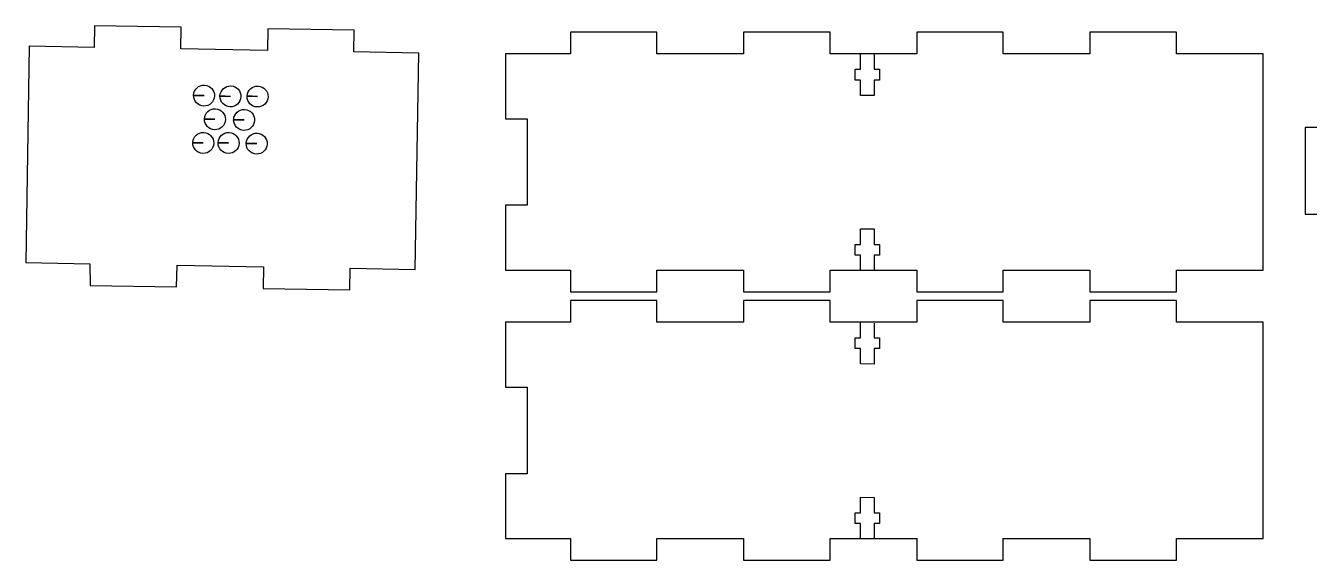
# Model space of a CAD drawing. Extents: x 296 to 898, y 544 to 846.
# Drawn here: x 300.5 to 597, y 544.4 to 667.9 of the extents above; entities that cross this region are included whole.
import ezdxf

# ---------------------------------------------------------------- set-up
doc = ezdxf.new("R2010")
doc.units = 0
doc.layers.get('0').update_dxf_attribs({"linetype": 'CONTINUOUS'})

msp = doc.modelspace()

# ---------------------------------------------------------------- linework, layer by layer
at = {"color": 7}
for p, q in [((316.436775, 667.890444), (316.349351, 662.881904)), ((336.435833, 667.541359), (316.436775, 667.890444)), ((336.348409, 662.532819), (336.435833, 667.541359)), ((356.434863, 667.192275), (356.347438, 662.183735)), ((376.433893, 666.843191), (356.434863, 667.192275)), ((376.346469, 661.83465), (376.433893, 666.843191)), ((446.330472, 666.414351), (426.363664, 666.414351)), ((426.363664, 666.414351), (426.363664, 661.404995)), ((446.330472, 661.404995), (446.330472, 666.414351)), ((486.334625, 666.414351), (466.332548, 666.414351)), ((466.332548, 666.414351), (466.332548, 661.404995)), ((486.334625, 661.404995), (486.334625, 666.414351)), ((526.338778, 666.414351), (506.336702, 666.414351)), ((506.336702, 666.414351), (506.336702, 661.404995)), ((526.338778, 661.404995), (526.338778, 666.414351)), ((566.342956, 666.414351), (546.340881, 666.414351)), ((546.340881, 666.414351), (546.340881, 661.404995)), ((566.342956, 661.404995), (566.342956, 666.414351)), ((301.349576, 663.143726), (300.51987, 613.163024)), ((316.349351, 662.881904), (301.349576, 663.143726)), ((356.347438, 662.183735), (336.348409, 662.532819)), ((391.336932, 661.572991), (376.346469, 661.83465)), ((390.464502, 611.593035), (391.336932, 661.572991)), ((426.363664, 661.404995), (411.335648, 661.404995)), ((411.335648, 661.404995), (411.335648, 646.412248)), ((466.332548, 661.404995), (446.330472, 661.404995)), ((506.336702, 661.404995), (486.334625, 661.404995)), ((493.384531, 657.832435), (493.384531, 661.296519)), ((496.484548, 661.1982), (496.484548, 657.832435)), ((546.340881, 661.404995), (526.338778, 661.404995)), ((586.345024, 661.404995), (566.342956, 661.404995)), ((586.345024, 611.417425), (586.345024, 661.404995)), ((492.134533, 655.33244), (492.134533, 657.832435)), ((492.134533, 657.832435), (493.384531, 657.832435)), ((493.384531, 655.33244), (492.134533, 655.33244)), ((493.384531, 651.774112), (493.384531, 655.33244)), ((496.484548, 657.832435), (497.734545, 657.832435)), ((497.734545, 655.33244), (496.484548, 655.33244)), ((496.484548, 655.33244), (496.484548, 651.747363)), ((497.734545, 657.832435), (497.734545, 655.33244)), ((339.309287, 651.788824), (341.730563, 651.74656)), ((341.730563, 651.74656), (339.312254, 651.873301)), ((345.399563, 651.59796), (347.820811, 651.555697)), ((347.820811, 651.555697), (345.402503, 651.682437)), ((351.660076, 651.57324), (354.081323, 651.530977)), ((354.081323, 651.530977), (351.663015, 651.657717)), ((496.484548, 651.747363), (493.384531, 651.774112)), ((344.222976, 646.277106), (341.804668, 646.403847)), ((411.335648, 646.412248), (416.345004, 646.412248)), ((416.345004, 646.412248), (416.345004, 626.410172)), ((341.8017, 646.31937), (344.222976, 646.277106)), ((348.560184, 646.159107), (350.981461, 646.116844)), ((350.981461, 646.116844), (348.563123, 646.243584)), ((601.04227, 644.361082), (596.03294, 644.361082)), ((596.03294, 644.361082), (596.03294, 624.359006)), ((339.11845, 640.855787), (341.539726, 640.813523)), ((341.539726, 640.813523), (339.121417, 640.940264)), ((344.961584, 640.838266), (347.38286, 640.796003)), ((347.38286, 640.796003), (344.964551, 640.922743)), ((351.469976, 640.682455), (353.891223, 640.640192)), ((353.891223, 640.640192), (351.472916, 640.766932)), ((416.345004, 626.410172), (411.335648, 626.410172)), ((411.335648, 626.410172), (411.335648, 611.417425)), ((596.03294, 624.359006), (601.04227, 624.359006)), ((493.38453, 617.383362), (493.38453, 620.968439)), ((493.38453, 620.968439), (496.484547, 620.94169)), ((496.484547, 620.94169), (496.484547, 617.383362)), ((492.134533, 614.883367), (492.134533, 617.383362)), ((492.134533, 617.383362), (493.38453, 617.383362)), ((496.484547, 617.383362), (497.734545, 617.383362)), ((497.734545, 617.383362), (497.734545, 614.883367)), ((493.38453, 614.883367), (492.134533, 614.883367)), ((493.38453, 611.517602), (493.38453, 614.883367)), ((497.734545, 614.883367), (496.484547, 614.883367)), ((496.484547, 614.883367), (496.484547, 611.419283)), ((300.51987, 613.163024), (315.30452, 612.855023)), ((315.30452, 612.855023), (315.389523, 607.89338)), ((335.38858, 607.544295), (335.476005, 612.552863)), ((335.476005, 612.552863), (355.475035, 612.203778)), ((355.475035, 612.203778), (355.38761, 607.195211)), ((375.386641, 606.846127), (375.474065, 611.854694)), ((375.474065, 611.854694), (390.464502, 611.593035)), ((411.335648, 611.417425), (426.363664, 611.417425)), ((426.363664, 611.417425), (426.363664, 606.408095)), ((446.330472, 606.408095), (446.330472, 611.417425)), ((446.330472, 611.417425), (466.332548, 611.417425)), ((466.332548, 611.417425), (466.332548, 606.408095)), ((486.334625, 606.408095), (486.334625, 611.417425)), ((486.334625, 611.417425), (506.336702, 611.417425)), ((506.336702, 611.417425), (506.336702, 606.408095)), ((526.338778, 606.408095), (526.338778, 611.417425)), ((526.338778, 611.417425), (546.340881, 611.417425)), ((546.340881, 611.417425), (546.340881, 606.408095)), ((566.342956, 606.408095), (566.342956, 611.417425)), ((566.342956, 611.417425), (586.345024, 611.417425)), ((315.389523, 607.89338), (335.38858, 607.544295)), ((355.38761, 607.195211), (375.386641, 606.846127)), ((426.363664, 606.408095), (446.330472, 606.408095)), ((466.332548, 606.408095), (486.334625, 606.408095)), ((506.336702, 606.408095), (526.338778, 606.408095)), ((546.340881, 606.408095), (566.342956, 606.408095)), ((446.330472, 604.414351), (426.363664, 604.414351)), ((426.363664, 604.414351), (426.363664, 599.404995)), ((446.330472, 599.404995), (446.330472, 604.414351)), ((486.334625, 604.414351), (466.332548, 604.414351)), ((466.332548, 604.414351), (466.332548, 599.404995)), ((486.334625, 599.404995), (486.334625, 604.414351)), ((526.338778, 604.414351), (506.336702, 604.414351)), ((506.336702, 604.414351), (506.336702, 599.404995)), ((526.338778, 599.404995), (526.338778, 604.414351)), ((566.342956, 604.414351), (546.340881, 604.414351)), ((546.340881, 604.414351), (546.340881, 599.404995)), ((566.342956, 599.404995), (566.342956, 604.414351)), ((426.363664, 599.404995), (411.335648, 599.404995)), ((411.335648, 599.404995), (411.335648, 584.412248)), ((466.332548, 599.404995), (446.330472, 599.404995)), ((506.336702, 599.404995), (486.334625, 599.404995)), ((493.384531, 595.832435), (493.384531, 599.296519)), ((496.484548, 599.1982), (496.484548, 595.832435)), ((546.340881, 599.404995), (526.338778, 599.404995)), ((586.345024, 599.404995), (566.342956, 599.404995)), ((586.345024, 549.417425), (586.345024, 599.404995)), ((492.134533, 593.33244), (492.134533, 595.832435)), ((492.134533, 595.832435), (493.384531, 595.832435)), ((493.384531, 593.33244), (492.134533, 593.33244)), ((493.384531, 589.774112), (493.384531, 593.33244)), ((496.484548, 595.832435), (497.734545, 595.832435)), ((497.734545, 593.33244), (496.484548, 593.33244)), ((496.484548, 593.33244), (496.484548, 589.747363)), ((497.734545, 595.832435), (497.734545, 593.33244)), ((496.484548, 589.747363), (493.384531, 589.774112)), ((411.335648, 584.412248), (416.345004, 584.412248)), ((416.345004, 584.412248), (416.345004, 564.410172)), ((416.345004, 564.410172), (411.335648, 564.410172)), ((411.335648, 564.410172), (411.335648, 549.417425)), ((493.38453, 555.383362), (493.38453, 558.968439)), ((493.38453, 558.968439), (496.484547, 558.94169)), ((496.484547, 558.94169), (496.484547, 555.383362)), ((492.134533, 552.883367), (492.134533, 555.383362)), ((492.134533, 555.383362), (493.38453, 555.383362)), ((496.484547, 555.383362), (497.734545, 555.383362)), ((497.734545, 555.383362), (497.734545, 552.883367)), ((493.38453, 552.883367), (492.134533, 552.883367)), ((493.38453, 549.517602), (493.38453, 552.883367)), ((497.734545, 552.883367), (496.484547, 552.883367)), ((496.484547, 552.883367), (496.484547, 549.419283)), ((411.335648, 549.417425), (426.363664, 549.417425)), ((426.363664, 549.417425), (426.363664, 544.408095)), ((446.330472, 544.408095), (446.330472, 549.417425)), ((446.330472, 549.417425), (466.332548, 549.417425)), ((466.332548, 549.417425), (466.332548, 544.408095)), ((486.334625, 544.408095), (486.334625, 549.417425)), ((486.334625, 549.417425), (506.336702, 549.417425)), ((506.336702, 549.417425), (506.336702, 544.408095)), ((526.338778, 544.408095), (526.338778, 549.417425)), ((526.338778, 549.417425), (546.340881, 549.417425)), ((546.340881, 549.417425), (546.340881, 544.408095)), ((566.342956, 544.408095), (566.342956, 549.417425)), ((566.342956, 549.417425), (586.345024, 549.417425)), ((426.363664, 544.408095), (446.330472, 544.408095)), ((466.332548, 544.408095), (486.334625, 544.408095)), ((506.336702, 544.408095), (526.338778, 544.408095)), ((546.340881, 544.408095), (566.342956, 544.408095))]:
    msp.add_line(p, q, dxfattribs=at)
for points in [[(339.312254, 651.873301), (339.381817, 653.200666), (340.508271, 654.223874), (341.836189, 654.165903)], [(341.836189, 654.165903), (343.164114, 654.107929), (344.197116, 652.990435), (344.150727, 651.662052)], [(345.402503, 651.682437), (345.472066, 653.009803), (346.598519, 654.03301), (347.926438, 653.975039)], [(347.926438, 653.975039), (349.254362, 653.917066), (350.287364, 652.799573), (350.240976, 651.471188)], [(351.663015, 651.657717), (351.732577, 652.985094), (352.859049, 654.008306), (354.186978, 653.950319)], [(354.186978, 653.950319), (355.514892, 653.89233), (356.547876, 652.774841), (356.501488, 651.446468)], [(341.667174, 649.325733), (340.338432, 649.360521), (339.286081, 650.459825), (339.309287, 651.788824)], [(344.150727, 651.662052), (344.10435, 650.333662), (342.995914, 649.290938), (341.667174, 649.325733)], [(347.757423, 649.134899), (346.428705, 649.169702), (345.376375, 650.268984), (345.399563, 651.59796)], [(350.240976, 651.471188), (350.194583, 650.142811), (349.086152, 649.100105), (347.757423, 649.134899)], [(354.017935, 649.11015), (352.689204, 649.144954), (351.63687, 650.244252), (351.660076, 651.57324)], [(356.501488, 651.446468), (356.455111, 650.118079), (355.346674, 649.075355), (354.017935, 649.11015)], [(341.804668, 646.403847), (341.874246, 647.7312), (343.000695, 648.754392), (344.328602, 648.69642)], [(344.328602, 648.69642), (345.656528, 648.638447), (346.689529, 647.520954), (346.643141, 646.192569)], [(348.563123, 646.243584), (348.632686, 647.570961), (349.759158, 648.594173), (351.087087, 648.536186)], [(351.087087, 648.536186), (352.415, 648.478197), (353.447985, 647.360709), (353.401597, 646.032335)], [(344.159589, 643.85628), (342.830847, 643.891068), (341.778496, 644.990372), (341.8017, 646.31937)], [(346.643141, 646.192569), (346.596748, 644.864191), (345.488316, 643.821486), (344.159589, 643.85628)], [(350.918044, 643.696046), (349.589326, 643.730849), (348.536996, 644.830131), (348.560184, 646.159107)], [(353.401597, 646.032335), (353.355203, 644.703958), (352.246773, 643.661252), (350.918044, 643.696046)], [(341.476337, 638.392697), (340.147596, 638.427484), (339.095244, 639.526789), (339.11845, 640.855787)], [(339.121417, 640.940264), (339.19098, 642.267629), (340.317434, 643.290837), (341.645352, 643.232866)], [(343.95989, 640.729015), (343.913513, 639.400626), (342.805077, 638.357902), (341.476337, 638.392697)], [(341.645352, 643.232866), (342.973277, 643.174893), (344.006279, 642.057399), (343.95989, 640.729015)], [(347.319471, 638.375176), (345.99073, 638.409963), (344.938378, 639.509267), (344.961584, 640.838266)], [(344.964551, 640.922743), (345.034129, 642.250097), (346.160578, 643.273287), (347.488486, 643.215317)], [(349.803024, 640.711466), (349.756631, 639.383087), (348.6482, 638.340381), (347.319471, 638.375176)], [(347.488486, 643.215317), (348.81641, 643.157342), (349.849412, 642.039849), (349.803024, 640.711466)], [(353.827836, 638.219366), (352.499105, 638.254168), (351.446771, 639.353468), (351.469976, 640.682455)], [(351.472916, 640.766932), (351.542478, 642.094309), (352.66895, 643.117521), (353.996879, 643.059533)], [(356.311389, 640.555683), (356.265011, 639.227293), (355.156575, 638.184571), (353.827836, 638.219366)], [(353.996879, 643.059533), (355.324792, 643.001545), (356.357777, 641.884057), (356.311389, 640.555683)]]:
    msp.add_open_spline(points, degree=3, dxfattribs=at)

doc.saveas('drawing.dxf')
